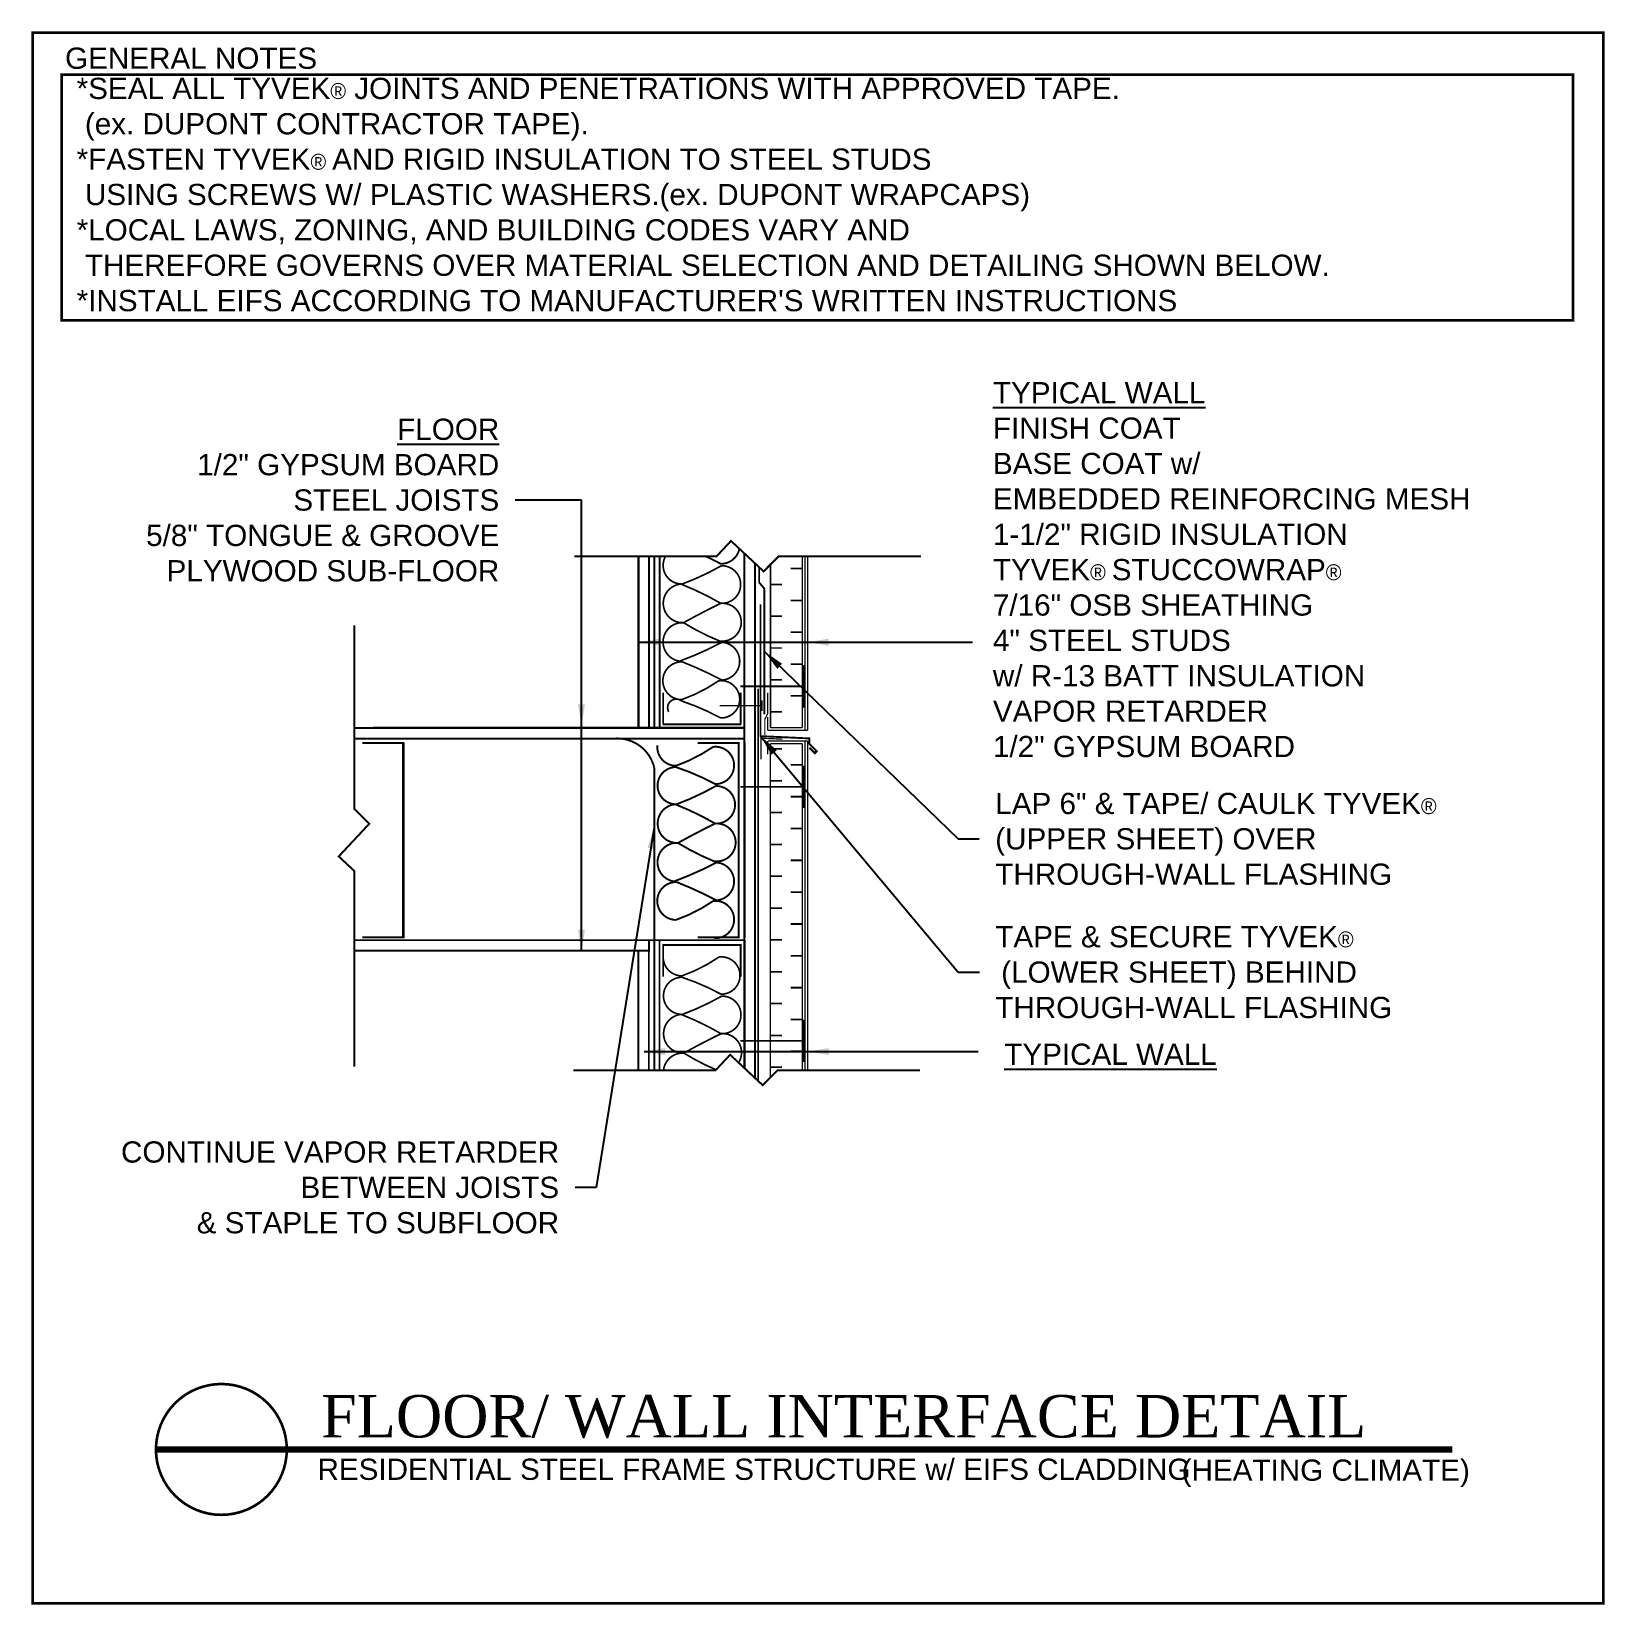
# Model space of a CAD drawing. Extents: x -11.2 to 62.9, y -192.3 to -118.1.
import ezdxf

# ---------------------------------------------------------------- set-up
doc = ezdxf.new("R2010")
doc.units = 0
doc.header["$MEASUREMENT"] = 0
doc.linetypes.add('CENTER', pattern=[2, 1.25, -0.25, 0.25, -0.25])
doc.linetypes.add('DASHED', pattern=[0.75, 0.5, -0.25])
doc.layers.get('0').update_dxf_attribs({"linetype": 'CONTINUOUS'})
for name, color, linetype in [('CLADDING', 7, 'CONTINUOUS'), ('FASTENING', 1, 'CONTINUOUS'), ('FLASHING', 124, 'CONTINUOUS'), ('INSULATION', 40, 'CONTINUOUS'), ('STRUCTURE', 7, 'CONTINUOUS'), ('TEXT', 7, 'CONTINUOUS'), ('TITLE', 7, 'CONTINUOUS'), ('TYVEK', 5, 'DASHED'), ('VAPOURBARRIER', 114, 'CENTER'), ('WINDOW', 7, 'CONTINUOUS')]:
    doc.layers.add(name, color=color, linetype=linetype)
doc.styles.add('DETAILS', font='sanss___.ttf', dxfattribs={"height": 1})
doc.styles.add('TITLE', font='TIMES.TTF', dxfattribs={"height": 2})
doc.dimstyles.new('TYVEKDETAILS', dxfattribs={"dimtxt": 1.5, "dimasz": 1, "dimexe": 0.75, "dimexo": 0.75, "dimgap": 0.75, "dimtad": 0, "dimtih": 1, "dimtoh": 1, "dimdec": 4, "dimzin": 0, "dimtxsty": 'DETAILS', "dimcen": 0.0625, "dimazin": 3, "dimtfac": 1, "dimtdec": 4, "dimtofl": 0, "dimtmove": 0, "dimatfit": 3, "dimtolj": 1, "dimtzin": 0})

# ---------------------------------------------------------------- blocks, each defined once
blk = doc.blocks.new('A$C62347D60')
at = {"const_width": 0.125}
blk.add_lwpolyline([(0.062, 0.062), (74.062, 0.062), (74.062, 74.062), (0.062, 74.062)], close=True, dxfattribs=at)
blk.add_lwpolyline([(8.949, 10.392, -1), (8.949, 4.226, -1), (8.949, 10.392, -0.7496)], format="xyb", dxfattribs=at)
at = {"layer": 'TITLE', "const_width": 0.125}
blk.add_lwpolyline([(1.428, 72.084), (72.635, 72.084), (72.635, 60.518), (1.428, 60.518)], close=True, dxfattribs=at)
at = {"layer": 'TITLE', "insert": (1.583, 73.365), "char_height": 1, "width": 19.25, "attachment_point": 1, "style": 'DETAILS'}
blk.add_mtext('GENERAL NOTES', dxfattribs=at)
blk = doc.blocks.new('A$C23C84D14')
at = {"layer": 'WINDOW'}
blk.add_blockref('A$C62347D60', (0, 0), dxfattribs=at)

msp = doc.modelspace()

# ---------------------------------------------------------------- linework, layer by layer
at = {"const_width": 0.09}
for points in [[(14.328, -142.865), (21.031, -142.865), (21.714, -142.136), (23.25, -143.573), (23.957, -142.865), (30.66, -142.865)], [(3.959, -166.913), (3.959, -157.686), (3.229, -157.003), (4.666, -155.467), (3.959, -154.76), (3.959, -146.109)], [(14.286, -167.078), (20.989, -167.078), (21.672, -166.348), (23.208, -167.785), (23.915, -167.078), (30.618, -167.078)]]:
    msp.add_lwpolyline(points, dxfattribs=at)
at = {"layer": 'CLADDING', "const_width": 0.06}
for points in [[(25.195, -142.865), (25.195, -151.062)], [(23.445, -150.437), (23.445, -151.062)], [(25.32, -151.062), (23.445, -151.062)], [(25.32, -151.562), (23.445, -151.562)], [(23.445, -152.187), (23.445, -151.562)], [(25.195, -167.078), (25.195, -151.562)], [(25.32, -167.078), (25.32, -151.562)]]:
    msp.add_lwpolyline(points, dxfattribs=at)
at = {"layer": 'CLADDING'}
msp.add_lwpolyline([(25.32, -142.865, 0.06, 0.06, 0), (25.32, -151.062, 0.06, 0.06, 0)], format="xyseb", dxfattribs=at)
at = {"layer": 'FASTENING'}
for points, const_width in [([(22.146, -148.988), (25.146, -148.988), (25.146, -147.988), (25.146, -149.988)], 0.08), ([(23.172, -149.646), (23.172, -150.146)], 0.06), ([(21.172, -149.896), (23.172, -149.896)], 0.06), ([(22.146, -153.72), (25.146, -153.72), (25.146, -152.72), (25.146, -154.72)], 0.08), ([(22.146, -165.69), (25.146, -165.69), (25.146, -164.69), (25.146, -166.69)], 0.08)]:
    msp.add_lwpolyline(points, dxfattribs=dict(at, const_width=const_width))
at = {"layer": 'FASTENING', "color": 112, "const_width": 0.06}
for points in [[(23.439, -149.284), (23.439, -150.284), (23.309, -150.534), (23.309, -151.284)], [(23.122, -152.432), (23.122, -151.432), (24.153, -151.478)]]:
    msp.add_lwpolyline(points, dxfattribs=at)
at = {"layer": 'FLASHING', "const_width": 0.09}
msp.add_lwpolyline([(23.103, -145.129), (23.103, -151.336), (25.406, -151.443), (25.406, -151.693), (25.759, -152.047), (25.759, -152.047), (25.659, -152.147), (25.406, -151.893)], dxfattribs=at)
at = {"layer": 'INSULATION'}
msp.add_line((25.759, -152.016), (25.659, -152.116), dxfattribs=at)
for points, const_width in [([(18.627, -142.865, 0.580473), (19.414, -144.168, 0.04039), (21.26, -143.307, -1.044572), (21.23, -145.075, 0.036839), (19.353, -144.168, 0.978351), (19.476, -145.989, -0.011745), (21.23, -145.075, -1.122527), (21.168, -146.85, -0.042055), (19.476, -145.989, 0.955215), (19.291, -147.803, 0.033771), (21.291, -146.912, -0.932497), (21.291, -148.695, 0.02843), (19.414, -147.834, 1.006035), (19.384, -149.618, 0.065918), (21.137, -148.726, -1.071863), (21.23, -150.479, 0.044094), (19.384, -149.679, 0.82246), (18.779, -150.192)], 0.08), ([(22.108, -142.504, -0.363524), (21.23, -143.215, 0.017148), (20.528, -142.865)], 0.0875), ([(18.241, -151.768, 0.434787), (19.12, -152.732, 0.065918), (20.874, -151.84, -1.071863), (20.966, -153.593, 0.044094), (19.12, -152.793, 1.007041), (19.151, -154.546, 0.04039), (20.997, -153.685, -1.044572), (20.966, -155.453, 0.036839), (19.089, -154.546, 0.978351), (19.213, -156.367, -0.011745), (20.966, -155.453, -1.122527), (20.905, -157.228, -0.042055), (19.213, -156.367, 0.955215), (19.028, -158.181, 0.033771), (21.028, -157.289, -0.932497), (21.028, -159.073, 0.02843), (19.151, -158.212, 1.006035), (19.12, -159.995, 0.065918), (20.874, -159.104, -1.071863), (20.966, -160.856, 0.001635), (20.9, -160.821, 0.001635)], 0.09), ([(18.519, -161.669, 0.434787), (19.398, -162.633, 0.065918), (21.152, -161.741, -1.071863), (21.244, -163.494, 0.044094), (19.398, -162.695, 1.007041), (19.429, -164.447, 0.04039), (21.275, -163.586, -1.044572), (21.244, -165.354, 0.036839), (19.368, -164.447, 0.978351), (19.491, -166.268, -0.011745), (21.244, -165.354, -0.618195), (22.072, -166.723, -0.618195)], 0.08), ([(21.009, -167.057, -0.037879), (19.491, -166.268, 0.397856), (18.533, -167.078)], 0.08)]:
    msp.add_lwpolyline(points, format="xyb", dxfattribs=dict(at, const_width=const_width))
at = {"layer": 'INSULATION', "color": 202}
for points, const_width in [([(25.07, -142.865), (25.07, -150.937)], 0.06), ([(23.57, -143.253), (23.57, -150.937)], 0.08), ([(25.07, -143.437), (24.52, -143.437)], 0.08), ([(24.12, -144.187), (23.57, -144.187)], 0.08), ([(25.07, -144.937), (24.52, -144.937)], 0.08), ([(24.12, -145.687), (23.57, -145.687)], 0.08), ([(25.07, -146.437), (24.52, -146.437)], 0.08), ([(24.12, -147.187), (23.57, -147.187)], 0.06), ([(25.07, -147.937), (24.52, -147.937)], 0.08), ([(24.12, -148.687), (23.57, -148.687)], 0.08), ([(25.07, -149.437), (24.52, -149.437)], 0.08), ([(24.12, -150.187), (23.57, -150.187)], 0.08), ([(25.07, -150.937), (23.57, -150.937)], 0.06), ([(24.12, -151.937), (23.57, -151.937)], 0.08), ([(25.07, -151.687), (23.57, -151.687)], 0.06), ([(23.57, -151.687), (23.57, -167.423)], 0.06), ([(25.07, -151.687), (25.07, -167.078)], 0.06), ([(25.07, -152.687), (24.52, -152.687)], 0.08), ([(24.12, -153.437), (23.57, -153.437)], 0.08), ([(25.07, -154.187), (24.52, -154.187)], 0.08), ([(24.12, -154.937), (23.57, -154.937)], 0.08), ([(25.07, -155.687), (24.52, -155.687)], 0.08), ([(24.12, -156.437), (23.57, -156.437)], 0.08), ([(25.07, -157.187), (24.52, -157.187)], 0.08), ([(24.12, -157.937), (23.57, -157.937)], 0.08), ([(25.07, -158.687), (24.52, -158.687)], 0.08), ([(24.12, -159.437), (23.57, -159.437)], 0.08), ([(25.07, -160.187), (24.52, -160.187)], 0.08), ([(24.12, -160.937), (23.57, -160.937)], 0.08), ([(25.07, -161.687), (24.52, -161.687)], 0.08), ([(24.12, -162.437), (23.57, -162.437)], 0.08), ([(25.07, -163.187), (24.52, -163.187)], 0.08), ([(24.12, -163.937), (23.57, -163.937)], 0.08), ([(24.12, -163.937), (23.57, -163.937)], 0.08), ([(25.07, -164.687), (24.52, -164.687)], 0.08), ([(24.12, -165.437), (23.57, -165.437)], 0.08), ([(25.07, -166.187), (24.52, -166.187)], 0.08), ([(24.12, -166.937), (23.57, -166.937)], 0.08)]:
    msp.add_lwpolyline(points, dxfattribs=dict(at, const_width=const_width))
at = {"layer": 'INSULATION'}
msp.add_lwpolyline([(25.406, -151.863), (25.659, -152.116)], dxfattribs=at)
at = {"layer": 'STRUCTURE'}
for p, q in [((17.347, -142.865), (17.347, -150.949)), ((17.847, -142.865), (17.847, -150.949)), ((18.347, -142.865), (18.347, -150.949)), ((4.858, -150.949), (15.627, -150.949)), ((22.347, -150.949), (4.858, -150.949)), ((16.847, -150.949), (16.347, -150.949)), ((22.347, -150.949), (17.347, -150.949)), ((22.347, -160.949), (22.347, -151.449)), ((22.347, -151.656), (22.347, -160.821)), ((17.847, -161.449), (4.858, -161.449))]:
    msp.add_line(p, q, dxfattribs=at)
for points, const_width in [([(17.347, -142.865), (17.347, -150.949), (17.847, -150.949), (17.847, -142.865)], 0.09), ([(18.347, -142.865), (18.347, -150.949)], 0.08), ([(22.347, -142.728), (22.347, -150.949)], 0.09), ([(22.847, -143.196), (22.847, -167.448)], 0.09), ([(18.515, -150.78), (18.515, -149.28)], 0.09), ([(22.165, -150.78), (22.165, -149.28)], 0.09), ([(3.959, -150.949), (22.347, -150.949), (22.347, -151.519)], 0.09), ([(4.858, -150.949), (22.347, -150.949), (22.347, -151.519)], 0.09), ([(18.497, -150.78), (22.199, -150.78)], 0.09), ([(3.959, -151.449), (22.347, -151.449)], 0.09), ([(4.347, -151.656), (6.273, -151.663), (6.273, -160.821), (4.347, -160.821)], 0.09), ([(6.273, -151.663), (6.273, -160.844)], 0.125), ([(20.143, -151.656), (22.069, -151.663), (22.069, -160.821), (20.143, -160.821)], 0.09), ([(22.347, -151.449), (22.347, -161.068)], 0.09), ([(22.347, -151.449), (22.347, -161.068)], 0.09), ([(3.959, -160.949), (17.847, -160.949), (17.847, -161.449), (3.959, -161.449)], 0.09), ([(22.347, -160.949), (4.858, -160.949)], 0.09), ([(17.347, -167.078), (17.347, -161.449), (17.847, -161.449), (17.847, -167.078)], 0.08), ([(18.347, -167.078), (18.347, -160.949)], 0.08), ([(18.515, -162.673), (18.515, -161.173), (22.165, -161.173), (22.165, -162.673)], 0.09), ([(22.347, -160.949), (22.347, -166.98)], 0.1)]:
    msp.add_lwpolyline(points, dxfattribs=dict(at, const_width=const_width))
at = {"layer": 'TITLE', "const_width": 0.3}
msp.add_lwpolyline([(-5.383, -184.946), (55.703, -184.946)], dxfattribs=at)
at = {"layer": 'TYVEK', "const_width": 0.09}
for points in [[(23.039, -143.375), (23.039, -144.092), (23.289, -144.392), (23.289, -150.304)], [(22.993, -149.093), (22.993, -160.439), (22.993, -167.584)]]:
    msp.add_lwpolyline(points, dxfattribs=at)
at = {"layer": 'VAPOURBARRIER', "linetype": 'CENTER', "const_width": 0.09}
msp.add_lwpolyline([(18.097, -142.865), (18.097, -150.949)], dxfattribs=at)
at = {"layer": 'VAPOURBARRIER', "linetype": 'CENTER'}
msp.add_lwpolyline([(16.194, -151.449, 0.09, 0.09, -0.370388), (18.097, -152.818, 0.09, 0.09, 0), (18.097, -167.078, 0, 0, 0)], format="xyseb", dxfattribs=at)

# ---------------------------------------------------------------- block references
at = {"layer": 'INSULATION'}
msp.add_blockref('A$C23C84D14', (-11.25, -192.255), dxfattribs=at)

# ---------------------------------------------------------------- texts
at = {"layer": 'STRUCTURE', "insert": (34.167, -162.461), "char_height": 1, "attachment_point": 4, "style": 'DETAILS'}
msp.add_mtext('TAPE & SECURE TYVEK\\fSymbol|b0|i0|c2|p18;\\H0.75;â\\P \\fSansSerif|b0|i0|c2|p2;\\H1;(LOWER SHEET) BEHIND \\PTHROUGH-WALL FLASHING', dxfattribs=at)
at = {"layer": 'TEXT', "insert": (-9.12, -120.313), "char_height": 0.99975, "width": 69.25, "attachment_point": 1, "style": 'DETAILS'}
msp.add_mtext("*SEAL ALL TYVEK{\\fSymbol|b0|i0|c2|p18;\\H0.7502x;â} JOINTS AND PENETRATIONS WITH APPROVED TAPE.\\P (ex. DUPONT CONTRACTOR TAPE).\\P{\\fSansSerif|b0|i0|c2|p0;*FASTEN TYVEK\\fSymbol|b0|i0|c2|p16;\\H0.7502x;â \\fSansSerif|b0|i0|c2|p0;\\H1.333x;AND RIGID INSULATION TO STEEL STUDS \\P USING SCREWS W/ PLASTIC WASHERS.}(ex. DUPONT WRAPCAPS)\\P*LOCAL LAWS, ZONING, AND BUILDING CODES VARY AND \\P THEREFORE GOVERNS OVER MATERIAL SELECTION AND DETAILING SHOWN BELOW.\\P{\\fSansSerif|b0|i0|c2|p0;*INSTALL EIFS ACCORDING TO MANUFACTURER'S WRITTEN INSTRUCTIONS}", dxfattribs=at)
at = {"layer": 'TEXT', "char_height": 1, "style": 'DETAILS'}
for s, insert, attachment_point in [('\\LTYPICAL WALL\\P\\lFINISH COAT\\PBASE COAT w/ \\PEMBEDDED REINFORCING MESH\\P1-1/2" RIGID INSULATION\\PTYVEK\\fSymbol|b0|i0|c2|p18;\\H0.75;â \\fSansSerif|b0|i0|c2|p2;\\H1;STUCCOWRAP\\fSymbol|b0|i0|c2|p18;\\H0.75;â\\P\\fSansSerif|b0|i0|c2|p2;\\H1;7/16" OSB SHEATHING\\P4" STEEL STUDS \\Pw/ R-13 BATT INSULATION\\PVAPOR RETARDER\\P1/2" GYPSUM BOARD', (34.055, -143.496), 4), ('\\L FLOOR\\P\\l1/2" GYPSUM BOARD\\PSTEEL JOISTS\\P5/8" TONGUE & GROOVE \\PPLYWOOD SUB-FLOOR', (10.794, -140.216), 6), ('\\fSansSerif|b0|i0|c2|p0;LAP 6" & TAPE/ CAULK TYVEK\\fSymbol|b0|i0|c2|p16;\\H0.75;â\\fSansSerif|b0|i0|c2|p0;\\H1; \\P(UPPER SHEET) OVER \\PTHROUGH-WALL FLASHING', (34.165, -156.181), 4), ('\\LTYPICAL WALL', (34.59, -166.331), 4), ('CONTINUE VAPOR RETARDER\\PBETWEEN JOISTS\\P& STAPLE TO SUBFLOOR', (13.614, -172.604), 6)]:
    msp.add_mtext(s, dxfattribs=dict(at, insert=insert, attachment_point=attachment_point))
at = {"layer": 'TITLE', "attachment_point": 4}
for s, insert, char_height, width, style in [('FLOOR/ WALL INTERFACE DETAIL', (2.398, -183.405), 2, 54.4375, 'TITLE'), ('RESIDENTIAL STEEL FRAME STRUCTURE w/ EIFS CLADDING ', (2.226, -185.888), 1, 54.4375, 'DETAILS'), ('(HEATING CLIMATE)', (42.948, -186.072), 1, 14.74941, 'DETAILS')]:
    msp.add_mtext(s, dxfattribs=dict(at, insert=insert, char_height=char_height, width=width, style=style))

# ---------------------------------------------------------------- leaders
at = {"layer": 'STRUCTURE', "annotation_type": 0, "has_hookline": 1, "hookline_direction": 0, "text_width": 18.246}
msp.add_leader([(23.103, -151.336), (32.417, -162.461), (33.417, -162.461)], dimstyle='TYVEKDETAILS', dxfattribs=at)
at = {"layer": 'TEXT', "annotation_type": 0, "has_hookline": 1}
for points, hookline_direction, text_width in [([(14.67, -161.449), (14.67, -140.216), (11.544, -140.216)], 1, 16.219), ([(25.32, -146.907), (33.095, -146.907)], 0, 21.871), ([(23.289, -147.348), (32.415, -156.181), (33.415, -156.181)], 0, 20.465), ([(18.097, -155.631), (15.364, -172.604), (14.364, -172.604)], 1, 20.148)]:
    msp.add_leader(points, dimstyle='TYVEKDETAILS', dxfattribs=dict(at, hookline_direction=hookline_direction, text_width=text_width))
at = {"layer": 'TEXT'}
for points in [[(14.67, -150.832), (14.67, -140.216), (11.544, -140.216)], [(17.347, -146.907), (33.095, -146.907)], [(17.615, -166.199), (33.363, -166.199)], [(25.32, -166.199), (33.363, -166.199)]]:
    msp.add_leader(points, dimstyle='TYVEKDETAILS', dxfattribs=at)

doc.saveas('drawing.dxf')
